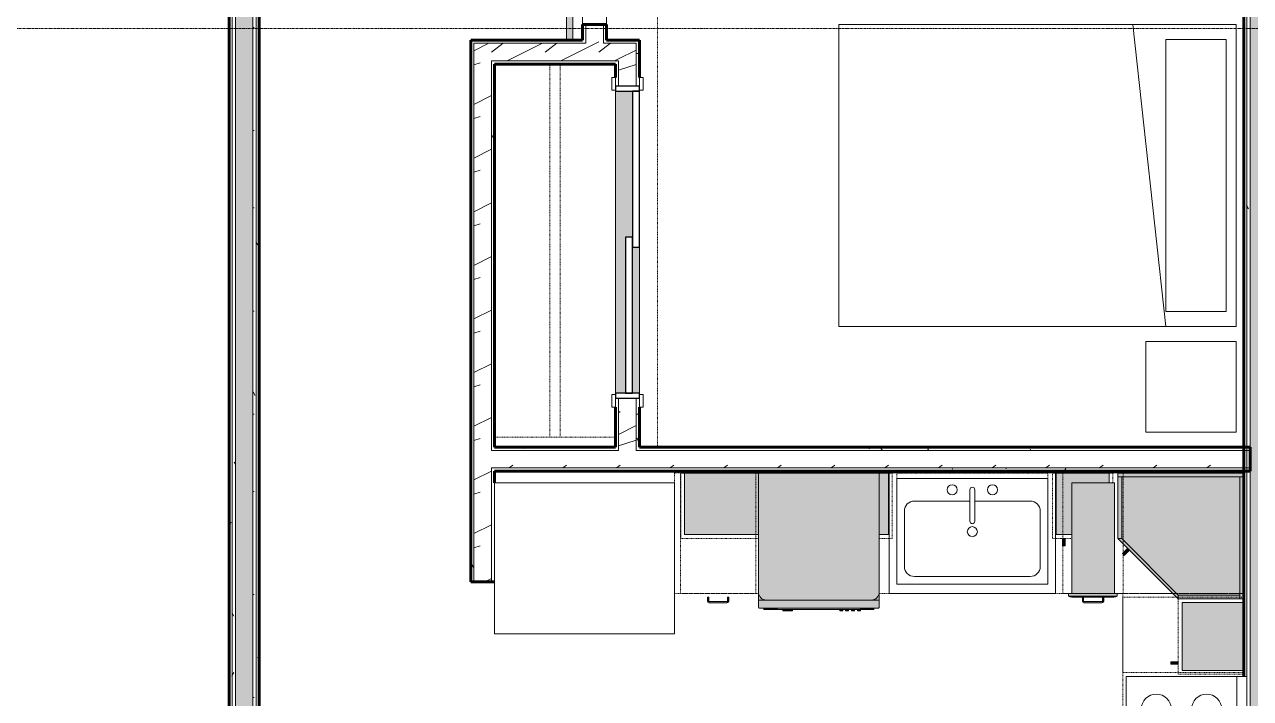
# Model space of a CAD drawing. Header units: inches. Extents: x -4169 to -1846, y 9706 to 12377.
# Drawn here: x -2758.4 to -2514.8, y 11402.1 to 11536 of the extents above; entities that cross this region are included whole.
import ezdxf

# ---------------------------------------------------------------- set-up
doc = ezdxf.new("R2010")
doc.units = ezdxf.units.IN
doc.header["$MEASUREMENT"] = 0
doc.linetypes.add('Dash', pattern=[0.25, 0.125, -0.125])
doc.linetypes.add('Grid Line 1_2_', pattern=[0.875, 0.5, -0.125, 0.125, -0.125])
for name, color, linetype, lineweight in [('0-1', 7, 'Continuous', 5), ('0-2', 7, 'Continuous', 18), ('A-DOOR-1', 250, 'Continuous', 9), ('A-DOOR-2', 90, 'Continuous', 30), ('A-DOOR-3', 135, 'Continuous', 18), ('A-DOOR-4', 7, 'Continuous', 18), ('A-DOOR-5', 50, 'Continuous', 60), ('A-DOOR-FRAM-1', 90, 'Continuous', 30), ('A-WALL', 113, 'Continuous', 18), ('A-WALL-1', 8, 'Continuous', 5), ('A-WALL-3', 50, 'Continuous', 60), ('A-WALL-4', 7, 'Continuous', 18), ('A-WALL-PATT-1', 250, 'Continuous', 9), ('A-WALL-PATT-2', 253, 'Continuous', 9), ('A-WALL-PATT-4', 111, 'Continuous', 9), ('I-FURN-1', 250, 'Continuous', 9), ('I-FURN-HDLN-1', 250, 'Dash', 9), ('I-WALL-3', 2, 'Continuous', 60), ('P-SANR-FIXT-2', 250, 'Continuous', 9), ('Q-CASE', 31, 'Continuous', 9), ('Q-CASE-1', 9, 'Continuous', 9), ('Q-CASE-3', 250, 'Continuous', 9), ('Q-CASE-4', 250, 'Dash', 9), ('Q-CASE-HDLN-1', 250, 'Dash', 9), ('Q-CASE-HDLN-2', 31, 'Continuous', 9), ('Q-SPCQ-1', 250, 'Continuous', 9), ('Q-SPCQ-2', 55, 'Continuous', 9), ('S-GRID-1', 1, 'Grid Line 1_2_', 9)]:
    doc.layers.add(name, color=color, linetype=linetype, lineweight=lineweight)
pattern_1 = [(0, (0, 0), (20.48, 5.12), [0.845, -14.515, 0.845, -14.515, -81.92]), (0, (0, 0), (20.48, 5.12), [-30.72, 0.845, -29.875, 0.845, -14.515, -35.84]), (0, (0, 0), (20.48, 5.12), [-76.8, 0.845, -9.395, 0.845, -24.755]), (120, (7.68, 2.56), (-14.67405, 15.1762003), [0.845, -14.515, 0.845, -14.515, -81.92]), (120, (7.68, 2.56), (-14.67405, 15.1762003), [-30.72, 0.845, -29.875, 0.845, -14.515, -35.84]), (120, (7.68, 2.56), (-14.67405, 15.1762003), [-76.8, 0.845, -9.395, 0.845, -24.755]), (240, (10.24, 12.8), (-5.80595, -20.2962003), [0.845, -14.515, 0.845, -14.515, -81.92]), (240, (10.24, 12.8), (-5.80595, -20.2962003), [-30.72, 0.845, -29.875, 0.845, -14.515, -35.84]), (240, (10.24, 12.8), (-5.80595, -20.2962003), [-76.8, 0.845, -9.395, 0.845, -24.755])]
pattern_2 = [(216.87, (4.265, 10.662), (31.9871619, 21.32545714), [5.331, -47.981]), (206.565, (10.662, 7.464), (-10.662476, -10.6620098), [11.921, -11.921]), (198.435, (10.662, 2.132), (-21.32449365, -10.6625869), [6.744, -26.974])]
pattern_3 = [(161.57, (0.32, 0.32), (-2.560496185, -0.000537386), [0, -18.214, 2.022, 0]), (18.43, (-0.32, 0.32), (-2.560496185, 0.000537386), [0, -18.214, 2.022, 0]), (108.43, (0.32, 0.32), (1.27922091, -6.400876726), [6.07, -14.166]), (71.57, (-0.32, 0.32), (1.27922091, 6.400876726), [6.07, -14.166])]

# ---------------------------------------------------------------- blocks, each defined once
blk = doc.blocks.new('FOLDING_SLIDING CLOSET - 60_ x 80_-1372877-ENLARGED RCP - 2ND FLOOR PLAN')
at = {"layer": 'A-DOOR-1'}
for p, q in [((-30.25, 3), (-32.75, 3)), ((-32.75, 3), (-32.75, 2.25)), ((-30.25, 2.25), (-30.25, 3)), ((32.75, 3), (30.25, 3)), ((30.25, 3), (30.25, 2.25)), ((32.75, 2.25), (32.75, 3)), ((-32.75, 2.25), (-30.25, 2.25)), ((30.25, 2.25), (32.75, 2.25)), ((-30.25, -2.5), (-32.75, -2.5)), ((-32.75, -2.5), (-32.75, -3.25)), ((-32.75, -3.25), (-30.25, -3.25)), ((-30.25, -3.25), (-30.25, -2.5)), ((32.75, -2.5), (30.25, -2.5)), ((30.25, -2.5), (30.25, -3.25)), ((30.25, -3.25), (32.75, -3.25)), ((32.75, -3.25), (32.75, -2.5))]:
    blk.add_line(p, q, dxfattribs=at)
at = {"layer": 'A-DOOR-2'}
for p, q in [((1, 2.25), (-30, 2.25)), ((-30, 2.25), (-30, 0.88)), ((-30, 0.88), (1, 0.88)), ((30, 0.88), (-1, 0.88)), ((-1, 0.88), (-1, -0.5)), ((1, 0.88), (1, 2.25)), ((30, -0.5), (30, 0.88)), ((-1, -0.5), (30, -0.5))]:
    blk.add_line(p, q, dxfattribs=at)
at = {"layer": 'A-DOOR-FRAM-1'}
for p, q in [((-30, 2.25), (-31, 2.25)), ((-31, 2.25), (-31, -2.5)), ((-30, -2.5), (-30, 2.25)), ((30, 2.25), (30, -2.5)), ((31, 2.25), (30, 2.25)), ((31, -2.5), (31, 2.25)), ((-31, -2.5), (-30, -2.5)), ((30, -2.5), (31, -2.5))]:
    blk.add_line(p, q, dxfattribs=at)
blk = doc.blocks.new('Refrigerator_-_Side-by-Side_6047 - 36_ X 30_-1372843-ENLARGED RCP - 2ND FLOOR PLAN')
at = {"layer": 'Q-SPCQ-1'}
for p, q in [((-17.88, 15.58), (17.87, 15.58)), ((-17.88, -14.42), (-17.88, 15.58)), ((17.87, 15.58), (17.87, -14.42)), ((17.87, -14.42), (-17.88, -14.42))]:
    blk.add_line(p, q, dxfattribs=at)
blk = doc.blocks.new('Range - 24_ x 30_-2322588-ENLARGED RCP - 2ND FLOOR PLAN')
at = {"layer": 'Q-SPCQ-1'}
for p, q in [((0, 0), (30, 0)), ((0, -24), (0, 0)), ((30, 0), (30, -24)), ((0, -22), (30, -22)), ((30, -24), (0, -24))]:
    blk.add_line(p, q, dxfattribs=at)
for centre, radius, start, end in [((6.5, -6), 3.5, 360, 180), ((23.5, -6), 3, 0, 180), ((6.5, -6), 3.5, 180, 0), ((23.5, -6), 3, 180, 0), ((6.5, -16), 4.5, 0, 180), ((23.5, -16), 3, 360, 180), ((6.5, -16), 4.5, 180, 0), ((23.5, -16), 3, 180, 0)]:
    blk.add_arc(centre, radius, start, end, dxfattribs=at)
blk = doc.blocks.new('OD_CW_Countertop - OD_CW_Countertop-2380623-ENLARGED RCP - 2ND FLOOR PLAN')
at = {"layer": 'Q-CASE-HDLN-1'}
for p, q in [((113.84, 24), (0.74, 24)), ((0.74, 24), (0.74, 22)), ((0.74, 0), (17.41, 0)), ((41.41, 0), (79.03, 0)), ((88.66, 0), (113.84, 0))]:
    blk.add_line(p, q, dxfattribs=at)
blk = doc.blocks.new('Sink Kitchen-Single - 30_ x 21_-366345-ENLARGED RCP - 2ND FLOOR PLAN')
at = {"layer": 'P-SANR-FIXT-2'}
for p, q in [((15.62, 10.59), (-14.38, 10.59)), ((-14.38, 10.59), (-14.38, -10.41)), ((15.62, -10.41), (15.62, 10.59)), ((0.12, 8.34), (0.12, 2.09)), ((1.12, 8.34), (1.12, 2.09)), ((0.12, 6.09), (-10.88, 6.09)), ((12.12, 6.09), (1.12, 6.09)), ((-12.88, 4.09), (-12.88, -6.91)), ((14.12, -6.91), (14.12, 4.09)), ((-10.88, -8.91), (12.12, -8.91)), ((-14.38, -10.41), (15.62, -10.41))]:
    blk.add_line(p, q, dxfattribs=at)
for centre, radius, start, end in [((-3.38, 8.34), 1, 360, 180), ((-3.38, 8.34), 1, 180, 0), ((0.62, 8.34), 0.5, 360, 180), ((4.62, 8.34), 1, 360, 180), ((4.62, 8.34), 1, 180, 360), ((-10.88, 4.09), 2, 90, 180), ((12.12, 4.09), 2, 360, 90), ((0.62, 0), 1, 360, 180), ((0.62, 2.09), 0.5, 180, 0), ((0.62, 0), 1, 180, 0), ((-10.88, -6.91), 2, 180, 270), ((12.12, -6.91), 2, 270, 0)]:
    blk.add_arc(centre, radius, start, end, dxfattribs=at)
blk = doc.blocks.new('Dishwasher_15404 - 34_ counter-547918-ENLARGED RCP - 2ND FLOOR PLAN')
at = {"layer": 'Q-SPCQ-2'}
for points in [[(0, 0), (23.68, 0), (24.08, 0.05), (24.46, 0.21), (24.83, 0.52), (25.04, 0.79), (25.2, 1.17), (25.25, 1.57), (25.25, 22.43), (25.17, 22.9), (24.98, 23.29), (24.74, 23.58), (24.46, 23.79), (24.08, 23.95), (23.68, 24), (0, 24), (0, 6.54)], [(25.25, 0), (26.73, 0.01), (26.82, 0.06), (26.87, 0.2), (26.85, 23.86), (26.82, 23.94), (26.68, 24), (25.25, 24), (25.25, 0.42)], [(27.12, 21.39), (27.12, 22.91), (26.87, 22.91), (26.87, 21.39)], [(26.87, 20.19), (27.12, 20.19), (27.12, 21.39), (26.87, 21.39), (26.87, 20.22)], [(27.12, 3.81), (27.12, 20.19), (26.87, 20.19), (26.87, 3.81)], [(27.12, 19.69), (27.37, 19.69), (27.37, 20.28), (27.12, 20.28), (27.12, 20.19)], [(27.37, 18.51), (27.37, 19.1), (27.12, 19.1), (27.12, 18.51)], [(27.37, 17.33), (27.37, 17.92), (27.12, 17.92), (27.12, 17.33)], [(27.37, 16.15), (27.37, 16.74), (27.12, 16.74), (27.12, 16.15)], [(27.37, 5.81), (27.37, 6.79), (27.12, 6.79), (27.12, 5.81)], [(27.37, 4.82), (27.37, 5.81), (27.12, 5.81), (27.12, 4.82)], [(26.87, 2.61), (27.12, 2.61), (27.12, 3.81), (26.87, 3.81), (26.87, 2.63)], [(27.12, 1.09), (27.12, 2.61), (26.87, 2.61), (26.87, 1.09)]]:
    blk.add_hatch(color=256, dxfattribs=at).paths.add_polyline_path(points, flags=0)
h = blk.add_hatch(color=256, dxfattribs=at)
h.paths.add_polyline_path([(24.74, 0), (25.25, 0), (25.25, 1.57), (25.2, 1.17), (24.96, 0.67), (24.74, 0.42), (24.46, 0.21), (24.08, 0.05), (23.68, 0), (24.57, 0)], flags=0)
h.paths.add_polyline_path([(25.25, 22.43), (25.25, 24), (23.68, 24), (24.08, 23.95), (24.46, 23.79), (24.83, 23.48), (25.04, 23.21), (25.22, 22.75)], flags=0)
h = blk.add_hatch(color=256, dxfattribs=at)
h.paths.add_polyline_path([(25.07, 0.85), (25.12, 0.95), (25.08, 0.9)], flags=0)
h.paths.add_polyline_path([(25.2, 1.2), (25.22, 1.25), (25.2, 1.23)], flags=0)
h.paths.add_polyline_path([(25, 23.26), (24.96, 23.33), (24.98, 23.29)], flags=0)
at = {"layer": 'Q-SPCQ-1'}
for p, q in [((0, 24), (23.68, 24)), ((0, 0), (0, 24)), ((23.68, 24), (25.25, 24)), ((25.25, 24), (26.68, 24)), ((25.25, 24), (25.25, 22.43)), ((25.25, 22.43), (25.25, 1.57)), ((26.87, 23.8), (26.87, 0.2)), ((26.87, 22.91), (27.12, 22.91)), ((27.12, 21.39), (27.12, 22.91)), ((27.12, 20.19), (27.12, 21.39)), ((27.12, 20.28), (27.37, 20.28)), ((27.12, 3.81), (27.12, 20.19)), ((27.12, 19.69), (27.37, 19.69)), ((27.37, 19.69), (27.37, 20.28)), ((27.12, 19.1), (27.37, 19.1)), ((27.12, 18.51), (27.37, 18.51)), ((27.12, 17.92), (27.37, 17.92)), ((27.12, 17.33), (27.37, 17.33)), ((27.37, 17.33), (27.37, 17.92)), ((27.37, 18.51), (27.37, 19.1)), ((27.12, 16.74), (27.37, 16.74)), ((27.12, 16.15), (27.37, 16.15)), ((27.37, 16.15), (27.37, 16.74)), ((27.12, 6.79), (27.37, 6.79)), ((27.37, 5.81), (27.37, 6.79)), ((27.37, 4.82), (27.37, 5.81)), ((27.37, 4.82), (27.12, 4.82)), ((27.12, 2.61), (27.12, 3.81)), ((27.12, 1.09), (27.12, 2.61)), ((23.68, 0), (0, 0)), ((25.25, 1.57), (25.25, 0)), ((26.87, 1.09), (27.12, 1.09)), ((25.25, 0), (23.68, 0)), ((26.68, 0), (25.25, 0))]:
    blk.add_line(p, q, dxfattribs=at)
for centre, radius, start, end in [((23.68, 22.43), 1.57, 360, 90), ((23.68, 22.43), 1.57, 32.077, 42.3359), ((23.68, 22.43), 1.57, 17.8182, 27.5266), ((23.68, 22.43), 1.57, 360, 13.6425), ((26.68, 23.8), 0.197, 360, 90), ((23.68, 1.57), 1.57, 270, 360), ((23.68, 1.57), 1.57, 317.6641, 327.923), ((23.68, 1.57), 1.57, 332.4734, 342.1818), ((23.68, 1.57), 1.57, 346.3575, 360), ((26.68, 0.2), 0.197, 270, 360), ((26.68, 0.2), 0.197, 285, 345)]:
    blk.add_arc(centre, radius, start, end, dxfattribs=at)
blk = doc.blocks.new('OD_CW_Countertop - OD_CW_Countertop-2380624-ENLARGED RCP - 2ND FLOOR PLAN')
at = {"layer": 'Q-CASE-HDLN-1'}
for p, q in [((0.74, 24), (0.74, 0)), ((0.74, 0), (130.71, 0))]:
    blk.add_line(p, q, dxfattribs=at)
blk = doc.blocks.new('Interior_barn_door_18732 - Interior_barn_door_18732-2490868-ENLARGED RCP - 2ND FLOOR PLAN')
at = {"layer": 'A-DOOR-3'}
h = blk.add_hatch(color=256, dxfattribs=at)
h.paths.add_polyline_path([(21, -4.79), (21, -4.32), (-21, -4.34), (-21, -4.95), (21, -4.95)], flags=0)
h.paths.add_polyline_path([(-57, -4.63), (-57, -4.32), (-60, -4.34), (-60, -4.95), (-57, -4.95), (-57, -4.64)], flags=0)
for points in [[(-21, -4.07), (-57, -4.07), (-57, -5.82), (-21, -5.82)], [(-58.5, -6), (-58.5, -5.67), (-60, -5.67), (-60, -6)], [(-22.23, -6), (-22.23, -5.82), (-23.73, -5.82), (-23.73, -6), (-22.68, -6)]]:
    blk.add_hatch(color=256, dxfattribs=at).paths.add_polyline_path(points, flags=0)
h = blk.add_hatch(color=256, dxfattribs=at)
h.paths.add_polyline_path([(21, -5.55), (21, -4.95), (-21, -4.95), (-21, -5.57), (21, -5.57)], flags=0)
h.paths.add_polyline_path([(-57, -5.39), (-57, -4.95), (-60, -4.95), (-60, -5.57), (-57, -5.55), (-57, -5.39)], flags=0)
at = {"layer": 'A-DOOR-4'}
for p, q in [((-60, -4.32), (-57, -4.32)), ((-60, -4.32), (-60, -4.95)), ((-57, -5.82), (-57, -4.07)), ((-57, -4.07), (-21, -4.07)), ((-21, -4.07), (-21, -5.82)), ((-21, -4.32), (21, -4.32)), ((21, -4.95), (21, -4.32)), ((-60, -4.95), (-60, -5.57)), ((-57, -5.57), (-60, -5.57)), ((-21, -5.82), (-57, -5.82)), ((21, -5.57), (-21, -5.57)), ((21, -5.57), (21, -4.95))]:
    blk.add_line(p, q, dxfattribs=at)
at = {"layer": 'A-DOOR-5'}
for p, q in [((-60, -6), (-60, -5.67)), ((-60, -5.67), (-58.5, -5.67)), ((-58.5, -6), (-60, -6)), ((-58.5, -5.67), (-58.5, -6)), ((-23.73, -6), (-23.73, -5.82)), ((-22.23, -6), (-23.73, -6)), ((-22.23, -5.82), (-22.23, -6))]:
    blk.add_line(p, q, dxfattribs=at)
blk = doc.blocks.new('OD_CW_Closet - OD_CW_Closet-2508933-ENLARGED RCP - 2ND FLOOR PLAN')
at = {"layer": 'Q-CASE-HDLN-1'}
for p, q in [((0.74, 24), (0.74, 0)), ((0.74, 13), (74.9, 13)), ((0.74, 11), (74.9, 11)), ((0.74, 0), (6.74, 0)), ((9.24, 0), (69.74, 0)), ((72.24, 0), (74.9, 0))]:
    blk.add_line(p, q, dxfattribs=at)
blk = doc.blocks.new('Bed-Standard - Queen 60_ x 79_-1242961-ENLARGED RCP - 2ND FLOOR PLAN')
at = {"layer": 'I-FURN-1'}
for p, q in [((40.69, 37.7), (-19.31, 37.7)), ((-19.31, 37.7), (-19.31, -41.3)), ((40.69, -41.3), (40.69, 37.7)), ((-16.31, 35.7), (-16.31, 23.7)), ((-16.31, 35.7), (37.69, 35.7)), ((37.69, 35.7), (37.69, 23.7)), ((40.69, 23.7), (-19.31, 17.13)), ((-16.31, 23.7), (37.69, 23.7)), ((-19.31, -41.3), (40.69, -41.3))]:
    blk.add_line(p, q, dxfattribs=at)
at = {"layer": 'I-FURN-HDLN-1'}
for p, q in [((-55.31, 37.7), (-55.31, -77.3)), ((64.69, -77.3), (64.69, 37.7)), ((-55.31, -77.3), (64.69, -77.3))]:
    blk.add_line(p, q, dxfattribs=at)
blk = doc.blocks.new('Table-Night Stand - 18_ x 18_ x 24_-1352623-ENLARGED RCP - 2ND FLOOR PLAN')
at = {"layer": 'I-FURN-1'}
for p, q in [((18.15, 18), (0.15, 18)), ((0.15, 18), (0.15, 0)), ((18.15, 0), (18.15, 18)), ((0.15, 0), (18.15, 0))]:
    blk.add_line(p, q, dxfattribs=at)
blk = doc.blocks.new('Base Cabinet-Single Door - 15_-2378245-ENLARGED RCP - 2ND FLOOR PLAN')
at = {"layer": 'Q-CASE-4'}
for p, q in [((-6.76, -24), (-6.76, 0)), ((-6.76, 0), (8.24, 0)), ((8.24, 0), (8.24, -24)), ((8.24, -24), (-6.76, -24))]:
    blk.add_line(p, q, dxfattribs=at)
blk = doc.blocks.new('Base_Unit_4_drawer_12137 - 12_-V43-ENLARGED RCP - 2ND FLOOR PLAN')
at = {"layer": 'Q-CASE'}
for points in [[(-3.51, -24), (4.99, -24), (4.99, -2), (-3.51, -2), (-3.51, -23.59)], [(4.99, -24.54), (5.49, -24.54), (5.49, -24), (-4.14, -24), (-4.14, -24.54), (3.05, -24.54)], [(4.99, -24.59), (5.27, -24.59), (5.35, -24.54), (-4.03, -24.56), (-3.92, -24.59), (3.05, -24.59)], [(-3.66, -24.67), (5.11, -24.67), (5.27, -24.59), (-3.92, -24.59), (-3.76, -24.67)], [(4.74, -24.75), (4.92, -24.68), (4.74, -24.67), (-3.51, -24.69), (-3.31, -24.75), (3.05, -24.75)], [(-1.26, -25.5), (-1.14, -25.5), (-1.17, -24.75), (-1.38, -24.75), (-1.37, -25.5), (-1.29, -25.5)], [(-1.01, -25.84), (-1.03, -25.64), (-1.2, -25.5), (-1.35, -25.5), (-1.31, -25.69), (-1.28, -25.77), (-1.12, -25.83)], [(-1.01, -25.87), (2.49, -25.86), (2.49, -25.62), (-1.01, -25.64), (-1.01, -25.87)], [(2.49, -25.84), (2.64, -25.81), (2.76, -25.75), (2.82, -25.61), (2.8, -25.5), (2.65, -25.5), (2.49, -25.69), (2.49, -25.81)], [(2.49, -25.64), (2.6, -25.55), (2.62, -25.51), (2.5, -25.63)], [(2.7, -25.5), (2.86, -25.5), (2.85, -24.75), (2.62, -24.75), (2.63, -25.5), (2.68, -25.5)]]:
    blk.add_hatch(color=256, dxfattribs=at).paths.add_polyline_path(points, flags=0)
at = {"layer": 'Q-CASE-HDLN-1'}
for p, q in [((6.74, 0), (-5.26, 0)), ((-5.26, -24), (-5.26, 0)), ((6.74, -24), (6.74, 0)), ((6.74, -24), (-5.26, -24))]:
    blk.add_line(p, q, dxfattribs=at)
at = {"layer": 'Q-CASE-HDLN-2'}
for p, q in [((-3.51, -24), (-3.51, -2)), ((-3.51, -2), (4.99, -2)), ((4.99, -2), (4.99, -24)), ((5.49, -24), (-4.14, -24)), ((-4.14, -24.54), (-4.14, -24)), ((5.49, -24), (5.49, -24.54)), ((5.49, -24.54), (-4.14, -24.54)), ((-3.92, -24.59), (5.27, -24.59)), ((5.04, -24.67), (-3.69, -24.67)), ((-3.39, -24.75), (4.74, -24.75)), ((-1.39, -25.5), (-1.39, -24.75)), ((-1.39, -25.5), (-1.39, -24.75)), ((-1.39, -25.5), (-1.39, -24.75)), ((-1.39, -25.5), (-1.39, -24.75)), ((-1.31, -25.72), (-1.39, -25.5)), ((-1.31, -25.72), (-1.39, -25.5)), ((-1.31, -25.72), (-1.39, -25.5)), ((-1.14, -24.75), (-1.14, -25.5)), ((-1.14, -24.75), (-1.14, -25.5)), ((-1.14, -24.75), (-1.14, -25.5)), ((-1.14, -24.75), (-1.14, -25.5)), ((-1.14, -25.5), (-1.12, -25.54)), ((-1.14, -25.5), (-1.12, -25.54)), ((-1.14, -25.5), (-1.12, -25.54)), ((-1.01, -25.87), (-1.1, -25.83)), ((-1.01, -25.87), (-1.1, -25.83)), ((-1.01, -25.87), (-1.1, -25.83)), ((-1.01, -25.62), (2.49, -25.62)), ((2.49, -25.87), (-1.01, -25.87)), ((2.49, -25.62), (2.52, -25.6)), ((2.49, -25.62), (2.52, -25.6)), ((2.49, -25.62), (2.52, -25.6)), ((2.71, -25.8), (2.49, -25.87)), ((2.71, -25.8), (2.49, -25.87)), ((2.71, -25.8), (2.49, -25.87)), ((2.61, -25.5), (2.61, -24.75)), ((2.61, -25.5), (2.61, -24.75)), ((2.61, -25.5), (2.61, -24.75)), ((2.61, -25.5), (2.61, -24.75)), ((2.86, -25.5), (2.82, -25.59)), ((2.86, -25.5), (2.82, -25.59)), ((2.86, -25.5), (2.82, -25.59)), ((2.86, -24.75), (2.86, -25.5)), ((2.86, -24.75), (2.86, -25.5)), ((2.86, -24.75), (2.86, -25.5)), ((2.86, -24.75), (2.86, -25.5))]:
    blk.add_line(p, q, dxfattribs=at)
at = {"layer": 'Q-CASE-HDLN-2', "flags": 128}
for points in [[(-1.01, -25.87), (-1.31, -25.72), (-1.39, -25.5)], [(-1.14, -25.5), (-1.08, -25.61), (-1.01, -25.62)], [(2.86, -25.5), (2.71, -25.8), (2.49, -25.87)], [(2.49, -25.62), (2.59, -25.57), (2.61, -25.5)]]:
    blk.add_lwpolyline(points, dxfattribs=at)
at = {"layer": 'Q-CASE-HDLN-2'}
for points in [[(-4.14, -24.54), (-4.1, -24.54), (-4.03, -24.55), (-3.95, -24.58), (-3.92, -24.59)], [(-3.92, -24.59), (-3.9, -24.61), (-3.84, -24.64), (-3.76, -24.67), (-3.69, -24.67), (-3.66, -24.67)], [(-3.66, -24.67), (-3.69, -24.67), (-3.73, -24.67), (-3.76, -24.67)], [(-3.76, -24.67), (-3.73, -24.67), (-3.69, -24.67), (-3.66, -24.67)], [(-3.66, -24.67), (-3.69, -24.67), (-3.73, -24.67), (-3.76, -24.67)], [(-3.76, -24.67), (-3.73, -24.67), (-3.69, -24.67), (-3.66, -24.67)], [(-3.66, -24.67), (-3.69, -24.67), (-3.73, -24.67), (-3.76, -24.67)], [(-3.57, -24.68), (-3.53, -24.68), (-3.47, -24.7), (-3.41, -24.73), (-3.39, -24.75)], [(4.92, -24.68), (4.88, -24.68), (4.82, -24.7), (4.76, -24.73), (4.74, -24.75)], [(5.27, -24.59), (5.25, -24.61), (5.19, -24.64), (5.11, -24.67), (5.05, -24.67), (5.01, -24.67)], [(5.11, -24.67), (5.08, -24.67), (5.04, -24.67), (5.01, -24.67)], [(5.11, -24.67), (5.08, -24.67), (5.05, -24.67), (5.01, -24.67)], [(5.11, -24.67), (5.08, -24.67), (5.04, -24.67), (5.01, -24.67)], [(5.11, -24.67), (5.08, -24.67), (5.05, -24.67), (5.01, -24.67)], [(5.11, -24.67), (5.08, -24.67), (5.04, -24.67), (5.01, -24.67)], [(5.49, -24.54), (5.45, -24.54), (5.38, -24.55), (5.31, -24.58), (5.27, -24.59)]]:
    blk.add_open_spline(points, degree=3, dxfattribs=at)
blk = doc.blocks.new('Vanity Cabinet-Double Door - 33_-2164608-ENLARGED RCP - 2ND FLOOR PLAN')
at = {"layer": 'Q-CASE-3'}
for p, q in [((-15.76, -24), (-15.76, 0)), ((-15.76, 0), (17.24, 0)), ((17.24, 0), (17.24, -24)), ((17.24, -24), (-15.76, -24))]:
    blk.add_line(p, q, dxfattribs=at)
blk = doc.blocks.new('Drawer_Base_Cabinet_3_drawer_12205 - 15_-2349396-ENLARGED RCP - 2ND FLOOR PLAN')
at = {"layer": 'Q-CASE'}
for points in [[(-1.2, -25.5), (-1.14, -25.5), (-1.15, -24.75), (-1.38, -24.75), (-1.37, -25.5), (-1.23, -25.5)], [(-1.01, -25.84), (-1.03, -25.64), (-1.2, -25.5), (-1.35, -25.5), (-1.31, -25.69), (-1.28, -25.77), (-1.12, -25.83)], [(1.58, -25.87), (2.49, -25.86), (2.49, -25.62), (-1.01, -25.64), (-1.01, -25.87)], [(2.49, -25.84), (2.64, -25.81), (2.76, -25.75), (2.82, -25.61), (2.8, -25.5), (2.65, -25.5), (2.49, -25.69), (2.49, -25.81)], [(2.49, -25.64), (2.6, -25.55), (2.62, -25.51), (2.5, -25.63)], [(2.7, -25.5), (2.86, -25.5), (2.85, -24.75), (2.62, -24.75), (2.63, -25.5), (2.68, -25.5)]]:
    blk.add_hatch(color=256, dxfattribs=at).paths.add_polyline_path(points, flags=0)
at = {"layer": 'Q-CASE-HDLN-1'}
for p, q in [((8.24, 0), (-6.76, 0)), ((-6.76, -24), (-6.76, 0)), ((8.24, -24), (8.24, 0)), ((8.24, -24), (-6.76, -24))]:
    blk.add_line(p, q, dxfattribs=at)
at = {"layer": 'Q-CASE-HDLN-2'}
for p, q in [((-1.39, -25.5), (-1.39, -24.75)), ((-1.39, -24.75), (-1.38, -24.75)), ((-1.14, -24.75), (-1.39, -24.75)), ((-1.39, -25.5), (-1.39, -24.75)), ((-1.39, -24.75), (-1.38, -24.75)), ((-1.38, -24.75), (-1.39, -24.75)), ((-1.39, -25.5), (-1.39, -24.75)), ((-1.39, -24.75), (-1.38, -24.75)), ((-1.38, -24.75), (-1.39, -24.75)), ((-1.31, -25.72), (-1.39, -25.5)), ((-1.31, -25.72), (-1.39, -25.5)), ((-1.14, -24.75), (-1.14, -25.5)), ((-1.14, -24.75), (-1.14, -24.75)), ((-1.14, -24.75), (-1.14, -25.5)), ((-1.14, -24.75), (-1.14, -24.75)), ((-1.14, -24.75), (-1.14, -24.75)), ((-1.14, -24.75), (-1.14, -25.5)), ((-1.14, -24.75), (-1.14, -24.75)), ((-1.14, -24.75), (-1.14, -24.75)), ((-1.14, -25.5), (-1.12, -25.54)), ((-1.14, -25.5), (-1.12, -25.54)), ((-1.01, -25.87), (-1.1, -25.83)), ((-1.01, -25.87), (-1.1, -25.83)), ((-1.01, -25.62), (2.49, -25.62)), ((2.49, -25.87), (-1.01, -25.87)), ((2.49, -25.62), (2.52, -25.6)), ((2.49, -25.62), (2.52, -25.6)), ((2.71, -25.8), (2.49, -25.87)), ((2.71, -25.8), (2.49, -25.87)), ((2.61, -25.5), (2.61, -24.75)), ((2.86, -24.75), (2.61, -24.75)), ((2.61, -24.75), (2.62, -24.75)), ((2.61, -25.5), (2.61, -24.75)), ((2.62, -24.75), (2.61, -24.75)), ((2.61, -24.75), (2.62, -24.75)), ((2.61, -25.5), (2.61, -24.75)), ((2.62, -24.75), (2.61, -24.75)), ((2.61, -24.75), (2.62, -24.75)), ((2.86, -25.5), (2.82, -25.59)), ((2.86, -25.5), (2.82, -25.59)), ((2.86, -24.75), (2.86, -25.5)), ((2.86, -24.75), (2.86, -24.75)), ((2.86, -24.75), (2.86, -25.5)), ((2.86, -24.75), (2.86, -24.75)), ((2.86, -24.75), (2.86, -24.75)), ((2.86, -24.75), (2.86, -25.5)), ((2.86, -24.75), (2.86, -24.75)), ((2.86, -24.75), (2.86, -24.75))]:
    blk.add_line(p, q, dxfattribs=at)
at = {"layer": 'Q-CASE-HDLN-2', "flags": 128}
for points in [[(-1.01, -25.87), (-1.31, -25.72), (-1.39, -25.5)], [(-1.14, -25.5), (-1.08, -25.61), (-1.01, -25.62)], [(2.86, -25.5), (2.71, -25.8), (2.49, -25.87)], [(2.49, -25.62), (2.59, -25.57), (2.61, -25.5)]]:
    blk.add_lwpolyline(points, dxfattribs=at)
blk = doc.blocks.new('308 - 308-2379196-ENLARGED RCP - 2ND FLOOR PLAN')
at = {"layer": 'Q-CASE'}
blk.add_hatch(color=256, dxfattribs=at).paths.add_polyline_path([(0, -25.19), (0, -24.44), (-11.25, -13.19), (-12, -13.19), (-0.75, -24.44)], flags=0)
at = {"layer": 'Q-CASE-1'}
for points in [[(12.25, -0.94), (13, -0.94), (13, -0.19), (-12, -0.19), (-12, -0.94), (0, -0.94)], [(-11.25, -13.19), (-11.25, -0.94), (-12, -0.94), (-12, -13.19)], [(12.25, -24.44), (12.25, -0.94), (-11.25, -0.94), (-11.25, -13.19), (0, -24.44)], [(13, -25.19), (13, -0.94), (12.25, -0.94), (12.25, -25.19)], [(-10.76, -16.55), (-9.7, -15.49), (-10.05, -15.14), (-11.11, -16.2)], [(12.25, -25.19), (12.25, -24.44), (0, -24.44), (0, -25.19), (0.75, -25.19)]]:
    blk.add_hatch(color=256, dxfattribs=at).paths.add_polyline_path(points, flags=0)
at = {"layer": 'Q-CASE'}
for p, q in [((0, -25.19), (-12, -13.19)), ((-12, -13.19), (-11.25, -13.19)), ((-11.25, -13.19), (0, -24.44)), ((0, -24.44), (0, -25.19))]:
    blk.add_line(p, q, dxfattribs=at)
at = {"layer": 'Q-CASE-3'}
for p, q in [((-12, -0.94), (-12, -0.19)), ((-12, -0.19), (13, -0.19)), ((-12, -13.19), (-12, -0.94)), ((-12, -0.94), (-11.25, -0.94)), ((13, -0.94), (-12, -0.94)), ((-11.25, -13.19), (-11.25, -0.94)), ((-11.25, -0.94), (12.25, -0.94)), ((-11.25, -0.94), (-11.25, -13.19)), ((12.25, -0.94), (12.25, -24.44)), ((12.25, -25.19), (12.25, -0.94)), ((12.25, -0.94), (13, -0.94)), ((-11.25, -13.19), (-12, -13.19)), ((0, -24.44), (-11.25, -13.19)), ((-10.05, -15.14), (-11.11, -16.2)), ((-11.11, -16.2), (-10.76, -16.55)), ((-10.76, -16.55), (-9.7, -15.49)), ((12.25, -24.44), (0, -24.44)), ((0, -25.19), (0, -24.44)), ((0, -24.44), (12.25, -24.44)), ((12.25, -25.19), (0, -25.19)), ((12.25, -24.44), (12.25, -25.19)), ((13, -25.19), (12.25, -25.19))]:
    blk.add_line(p, q, dxfattribs=at)
blk = doc.blocks.new('300 Series Wall Hung Cabinet_302 - 18_ X 30_-2351528-ENLARGED RCP - 2ND FLOOR PLAN')
at = {"layer": 'Q-CASE-4'}
for p, q in [((15, -0.1875), (-15, -0.1875)), ((-15, -0.1875), (-15, -1.25)), ((15, -1.25), (15, -0.1875))]:
    blk.add_line(p, q, dxfattribs=at)
blk = doc.blocks.new('300 Series Wall Hung Cabinet_301 - 21_-V45-ENLARGED RCP - 2ND FLOOR PLAN')
at = {"layer": 'Q-CASE-1'}
blk.add_hatch(color=256, dxfattribs=at).paths.add_polyline_path([(7.92, -12.44), (9.75, -12.44), (9.75, -0.19), (7.92, -0.19), (7.92, -11.15)], flags=0)
at = {"layer": 'Q-CASE-3'}
for p, q in [((7.92, -0.19), (9.75, -0.19)), ((9.75, -0.19), (9.75, -12.44)), ((9.75, -12.44), (7.92, -12.44))]:
    blk.add_line(p, q, dxfattribs=at)
at = {"layer": 'Q-CASE-4'}
for p, q in [((10.5, -0.19), (7.92, -0.19)), ((10.5, -13.19), (10.5, -0.19)), ((7.92, -13.19), (10.5, -13.19))]:
    blk.add_line(p, q, dxfattribs=at)
blk = doc.blocks.new('300 Series Wall Hung Cabinet_301 - 21_-V46-ENLARGED RCP - 2ND FLOOR PLAN')
at = {"layer": 'Q-CASE-1'}
blk.add_hatch(color=256, dxfattribs=at).paths.add_polyline_path([(2.24, 12.44), (-4.92, 12.44), (-4.92, 0.19), (9.75, 0.19), (9.75, 12.44)], flags=0)
at = {"layer": 'Q-CASE-3'}
for p, q in [((-4.92, 12.44), (9.75, 12.44)), ((9.75, 12.44), (9.75, 0.19)), ((9.75, 0.19), (-4.92, 0.19))]:
    blk.add_line(p, q, dxfattribs=at)
at = {"layer": 'Q-CASE-4'}
for p, q in [((-4.92, 13.19), (10.5, 13.19)), ((10.5, 13.19), (10.5, 0.19)), ((10.5, 0.19), (-4.92, 0.19))]:
    blk.add_line(p, q, dxfattribs=at)
blk = doc.blocks.new('300 Series Wall Hung Cabinet_301 - 12_-V47-ENLARGED RCP - 2ND FLOOR PLAN')
at = {"layer": 'Q-CASE-1'}
for points in [[(-4.05, -12.44), (-2.18, -12.44), (-2.18, -2.12), (5.25, -2.12), (5.25, -0.19), (-5.25, -0.19), (-5.25, -12.44)], [(-3.51, -14.69), (-3.51, -13.19), (-4, -13.19), (-4, -14.69)]]:
    blk.add_hatch(color=256, dxfattribs=at).paths.add_polyline_path(points, flags=0)
at = {"layer": 'Q-CASE-3'}
for p, q in [((-5.25, -12.44), (-5.25, -0.19)), ((-5.25, -0.19), (5.25, -0.19)), ((5.25, -0.19), (5.25, -2.12)), ((-2.18, -12.44), (-5.25, -12.44)), ((-3.51, -13.19), (-4, -13.19)), ((-4, -13.19), (-4, -14.69)), ((-3.51, -14.69), (-3.51, -13.19)), ((-4, -14.69), (-3.51, -14.69))]:
    blk.add_line(p, q, dxfattribs=at)
at = {"layer": 'Q-CASE-4'}
for p, q in [((6, -0.19), (-6, -0.19)), ((-6, -0.19), (-6, -13.19)), ((6, -2.12), (6, -0.19)), ((-6, -13.19), (-2.18, -13.19))]:
    blk.add_line(p, q, dxfattribs=at)
blk = doc.blocks.new('300 Series Wall Hung Cabinet_301 - 15_-2215564-ENLARGED RCP - 2ND FLOOR PLAN')
at = {"layer": 'Q-CASE-1'}
for points in [[(-5.01, 13.19), (-5.01, 14.69), (-5.5, 14.69), (-5.5, 13.19)], [(6.75, 0.19), (6.75, 12.44), (-6.75, 12.44), (-6.75, 0.19)]]:
    blk.add_hatch(color=256, dxfattribs=at).paths.add_polyline_path(points, flags=0)
at = {"layer": 'Q-CASE-3'}
for p, q in [((-5.01, 14.69), (-5.5, 14.69)), ((-5.5, 14.69), (-5.5, 13.19)), ((-5.01, 13.19), (-5.01, 14.69)), ((-6.75, 0.19), (-6.75, 12.44)), ((-6.75, 12.44), (6.75, 12.44)), ((-5.5, 13.19), (-5.01, 13.19)), ((6.75, 12.44), (6.75, 0.19))]:
    blk.add_line(p, q, dxfattribs=at)
at = {"layer": 'Q-CASE-4'}
for p, q in [((-7.5, 0.19), (-7.5, 13.19)), ((-7.5, 13.19), (7.5, 13.19)), ((7.5, 13.19), (7.5, 0.19))]:
    blk.add_line(p, q, dxfattribs=at)
blk = doc.blocks.new('CTR - 1st Phase - Unit Layouts_rvt-1-ENLARGED RCP - 2ND FLOOR PLAN')
at = {"layer": 'A-WALL-1'}
h = blk.add_hatch(color=256, dxfattribs=at)
h.paths.add_polyline_path([(-2640.95, 11462.72), (-2638.95, 11462.72), (-2638.95, 11493.72), (-2637.58, 11493.72), (-2637.58, 11522.72), (-2640.95, 11522.72), (-2640.95, 11475.74)], flags=0)
h.paths.add_polyline_path([(-2637.58, 11462.72), (-2636.2, 11462.72), (-2636.2, 11491.72), (-2637.58, 11491.72), (-2637.58, 11475.74)], flags=0)
at = {"layer": 'A-WALL-PATT-1'}
h = blk.add_hatch(dxfattribs=at)
h.set_pattern_fill('FP_1', color=256, style=0, pattern_type=2)
h.set_pattern_definition(pattern_1)
h.paths.add_polyline_path([(-2646.85, 11532.88), (-2646.85, 11535.98), (-2647.47, 11535.98), (-2647.47, 11532.88)], flags=0)
h.paths.add_polyline_path([(-2647.47, 11571.98), (-2646.85, 11571.98), (-2646.85, 11623.24), (-2647.47, 11623.24), (-2647.47, 11576.11)], flags=0)
h = blk.add_hatch(dxfattribs=at)
h.set_pattern_fill('FP_1', color=256, style=0, pattern_type=2)
h.set_pattern_definition(pattern_1)
h.paths.add_polyline_path([(-2642.72, 11532.88), (-2642.72, 11535.98), (-2643.35, 11535.98), (-2643.35, 11532.88)], flags=0)
h.paths.add_polyline_path([(-2643.35, 11571.98), (-2642.72, 11571.98), (-2642.72, 11572.61), (-2643.35, 11572.61), (-2643.35, 11572.27)], flags=0)
h.paths.add_polyline_path([(-2643.35, 11576.11), (-2642.72, 11576.11), (-2642.72, 11623.26), (-2643.35, 11623.26), (-2643.35, 11576.28)], flags=0)
h = blk.add_hatch(dxfattribs=at)
h.set_pattern_fill('FP_1', color=256, style=0, pattern_type=2)
h.set_pattern_definition(pattern_1)
h.paths.add_polyline_path([(-2669.1, 11425.22), (-2669.1, 11532.26), (-2669.72, 11532.26), (-2669.72, 11425.22)], flags=0)
h = blk.add_hatch(dxfattribs=at)
h.set_pattern_fill('FP_1', color=256, style=0, pattern_type=2)
h.set_pattern_definition(pattern_1)
h.paths.add_polyline_path([(-2636.2, 11451.98), (-2636.2, 11461.72), (-2636.83, 11461.72), (-2636.83, 11451.98)], flags=0)
h.paths.add_polyline_path([(-2636.2, 11523.72), (-2636.2, 11532.88), (-2636.83, 11532.88), (-2636.83, 11523.72)], flags=0)
h = blk.add_hatch(dxfattribs=at)
h.set_pattern_fill('FP_1', color=256, style=0, pattern_type=2)
h.set_pattern_definition(pattern_1)
h.paths.add_polyline_path([(-2664.97, 11425.22), (-2664.97, 11447.86), (-2665.6, 11447.86), (-2665.6, 11425.22)], flags=0)
h.paths.add_polyline_path([(-2665.6, 11451.36), (-2664.97, 11451.36), (-2664.97, 11528.13), (-2665.6, 11528.13), (-2665.6, 11475.74)], flags=0)
h = blk.add_hatch(dxfattribs=at)
h.set_pattern_fill('FP_1', color=256, style=0, pattern_type=2)
h.set_pattern_definition(pattern_1)
h.paths.add_polyline_path([(-2640.33, 11451.36), (-2640.33, 11451.98), (-2664.97, 11451.98), (-2664.97, 11451.36), (-2640.95, 11451.36)], flags=0)
h.paths.add_polyline_path([(-2516.12, 11451.36), (-2516.12, 11451.98), (-2636.83, 11451.98), (-2636.83, 11451.36), (-2517.6, 11451.36)], flags=0)
h = blk.add_hatch(dxfattribs=at)
h.set_pattern_fill('FP_1', color=256, style=0, pattern_type=2)
h.set_pattern_definition(pattern_1)
h.paths.add_polyline_path([(-2516.87, 11447.23), (-2516.12, 11447.23), (-2516.12, 11447.86), (-2664.97, 11447.86), (-2664.97, 11447.23), (-2518.74, 11447.23)], flags=0)
at = {"layer": 'A-WALL-PATT-2'}
h = blk.add_hatch(dxfattribs=at)
h.set_pattern_fill('FP_2', color=256, style=0, pattern_type=2)
h.set_pattern_definition(pattern_2)
h.paths.add_polyline_path([(-2643.35, 11532.26), (-2643.35, 11535.98), (-2646.85, 11535.98), (-2646.85, 11532.26), (-2645.36, 11532.26)], flags=0)
h.paths.add_polyline_path([(-2643.35, 11571.98), (-2643.35, 11623.26), (-2646.85, 11623.26), (-2646.85, 11571.98)], flags=0)
h = blk.add_hatch(dxfattribs=at)
h.set_pattern_fill('FP_2', color=256, style=0, pattern_type=2)
h.set_pattern_definition(pattern_2)
h.paths.add_polyline_path([(-2645.36, 11528.76), (-2640.33, 11528.77), (-2640.33, 11532.26), (-2669.1, 11532.26), (-2669.1, 11528.76), (-2647.47, 11528.76)], flags=0)
h = blk.add_hatch(dxfattribs=at)
h.set_pattern_fill('FP_2', color=256, style=0, pattern_type=2)
h.set_pattern_definition(pattern_2)
h.paths.add_polyline_path([(-2640.33, 11451.36), (-2636.83, 11451.36), (-2636.83, 11461.72), (-2640.33, 11461.72), (-2640.33, 11451.98)], flags=0)
h.paths.add_polyline_path([(-2636.83, 11523.72), (-2636.83, 11532.26), (-2640.33, 11532.26), (-2640.33, 11523.72), (-2636.92, 11523.72)], flags=0)
h = blk.add_hatch(dxfattribs=at)
h.set_pattern_fill('FP_2', color=256, style=0, pattern_type=2)
h.set_pattern_definition(pattern_2)
h.paths.add_polyline_path([(-2669.1, 11425.22), (-2665.6, 11425.22), (-2665.6, 11528.76), (-2669.1, 11528.76), (-2669.1, 11447.86)], flags=0)
h = blk.add_hatch(dxfattribs=at)
h.set_pattern_fill('FP_2', color=256, style=0, pattern_type=2)
h.set_pattern_definition(pattern_2)
h.paths.add_polyline_path([(-2514.87, 11447.86), (-2514.87, 11451.36), (-2665.6, 11451.36), (-2665.6, 11447.86), (-2518.74, 11447.86)], flags=0)
at = {"layer": 'A-WALL-3'}
for p, q in [((-2647.47, 11532.88), (-2647.47, 11535.98)), ((-2647.47, 11535.98), (-2642.72, 11535.98)), ((-2642.72, 11535.98), (-2642.72, 11532.88)), ((-2669.72, 11532.88), (-2647.47, 11532.88)), ((-2669.72, 11532.26), (-2669.72, 11532.88)), ((-2669.72, 11528.13), (-2669.72, 11532.26)), ((-2642.72, 11532.88), (-2640.95, 11532.88)), ((-2640.95, 11532.88), (-2636.83, 11532.88)), ((-2636.83, 11532.88), (-2636.2, 11532.88)), ((-2636.2, 11532.88), (-2636.2, 11525.47)), ((-2669.72, 11425.22), (-2669.72, 11528.13)), ((-2664.97, 11528.13), (-2664.97, 11451.98)), ((-2640.95, 11528.13), (-2664.97, 11528.13)), ((-2640.95, 11525.47), (-2640.95, 11528.13)), ((-2640.95, 11451.98), (-2640.95, 11459.97)), ((-2636.2, 11459.97), (-2636.2, 11451.98)), ((-2664.97, 11451.98), (-2640.95, 11451.98)), ((-2636.2, 11451.98), (-2514.87, 11451.98)), ((-2514.87, 11451.98), (-2514.87, 11447.23)), ((-2514.87, 11447.23), (-2664.97, 11447.23)), ((-2664.97, 11447.23), (-2664.97, 11444.92)), ((-2664.97, 11425.22), (-2669.72, 11425.22))]:
    blk.add_line(p, q, dxfattribs=at)
at = {"layer": 'A-WALL-4'}
for p, q in [((-2647.47, 11571.98), (-2647.47, 11535.98)), ((-2642.72, 11535.98), (-2642.72, 11571.98)), ((-2646.85, 11535.98), (-2646.85, 11532.88)), ((-2643.35, 11535.98), (-2643.35, 11532.88)), ((-2669.1, 11532.26), (-2669.1, 11528.76)), ((-2646.85, 11532.26), (-2669.1, 11532.26)), ((-2646.85, 11532.88), (-2646.85, 11532.26)), ((-2643.35, 11532.88), (-2643.35, 11532.26)), ((-2640.95, 11532.26), (-2643.35, 11532.26)), ((-2640.33, 11532.26), (-2640.95, 11532.26)), ((-2636.83, 11532.26), (-2640.33, 11532.26)), ((-2636.83, 11532.26), (-2636.83, 11523.72)), ((-2669.1, 11528.76), (-2669.1, 11528.13)), ((-2665.6, 11528.76), (-2665.6, 11528.13)), ((-2640.95, 11528.76), (-2665.6, 11528.76)), ((-2640.33, 11528.76), (-2640.95, 11528.76)), ((-2640.33, 11528.76), (-2640.33, 11523.72)), ((-2669.1, 11425.22), (-2669.1, 11528.13)), ((-2665.6, 11451.36), (-2665.6, 11528.13)), ((-2640.95, 11522.72), (-2640.95, 11462.72)), ((-2636.2, 11462.72), (-2636.2, 11491.72)), ((-2640.33, 11461.72), (-2640.33, 11451.98)), ((-2636.83, 11461.72), (-2636.83, 11451.98)), ((-2664.97, 11451.36), (-2665.6, 11451.36)), ((-2640.33, 11451.36), (-2664.97, 11451.36)), ((-2640.33, 11451.98), (-2640.33, 11451.36)), ((-2636.83, 11451.98), (-2636.83, 11451.36)), ((-2514.87, 11451.36), (-2636.83, 11451.36)), ((-2664.97, 11447.86), (-2665.6, 11447.86)), ((-2665.6, 11425.22), (-2665.6, 11447.86)), ((-2514.87, 11447.86), (-2664.97, 11447.86))]:
    blk.add_line(p, q, dxfattribs=at)
at = {"layer": '0-2'}
for name, p, rotation in [('Interior_barn_door_18732 - Interior_barn_door_18732-2490868-ENLARGED RCP - 2ND FLOOR PLAN', (-2645.1, 11553.98), 270.0000000000131), ('Bed-Standard - Queen 60_ x 79_-1242961-ENLARGED RCP - 2ND FLOOR PLAN', (-2555.3, 11516.67), 270.0000000000256), ('OD_CW_Closet - OD_CW_Closet-2508933-ENLARGED RCP - 2ND FLOOR PLAN', (-2640.97, 11453.23), 89.99999999999372), ('FOLDING_SLIDING CLOSET - 60_ x 80_-1372877-ENLARGED RCP - 2ND FLOOR PLAN', (-2638.45, 11492.72), 270.0000000000344), ('Table-Night Stand - 18_ x 18_ x 24_-1352623-ENLARGED RCP - 2ND FLOOR PLAN', (-2535.6, 11473.13), 270.0000000000211), ('300 Series Wall Hung Cabinet_301 - 21_-V46-ENLARGED RCP - 2ND FLOOR PLAN', (-2617.47, 11447.05), 180), ('Dishwasher_15404 - 34_ counter-547918-ENLARGED RCP - 2ND FLOOR PLAN', (-2612.55, 11446.86), 270.0000000000441), ('Refrigerator_-_Side-by-Side_6047 - 36_ X 30_-1372843-ENLARGED RCP - 2ND FLOOR PLAN', (-2647.1, 11430.5), 180), ('OD_CW_Countertop - OD_CW_Countertop-2380624-ENLARGED RCP - 2ND FLOOR PLAN', (-2540.12, 11423.66), 270.0000000000466), ('Base Cabinet-Single Door - 15_-2378245-ENLARGED RCP - 2ND FLOOR PLAN', (-2516.12, 11415.43), 269.9999999999576), ('300 Series Wall Hung Cabinet_301 - 15_-2215564-ENLARGED RCP - 2ND FLOOR PLAN', (-2515.94, 11414.36), 90.00000000000308), ('Range - 24_ x 30_-2322588-ENLARGED RCP - 2ND FLOOR PLAN', (-2539.5, 11376.42), 90.00000000003165)]:
    blk.add_blockref(name, p, dxfattribs=dict(at, rotation=rotation))
for name, p in [('OD_CW_Countertop - OD_CW_Countertop-2380623-ENLARGED RCP - 2ND FLOOR PLAN', (-2629.96, 11422.92)), ('Drawer_Base_Cabinet_3_drawer_12205 - 15_-2349396-ENLARGED RCP - 2ND FLOOR PLAN', (-2621.29, 11446.92)), ('300 Series Wall Hung Cabinet_301 - 21_-V45-ENLARGED RCP - 2ND FLOOR PLAN', (-2596.47, 11447.05)), ('Vanity Cabinet-Double Door - 33_-2164608-ENLARGED RCP - 2ND FLOOR PLAN', (-2570.79, 11446.92)), ('300 Series Wall Hung Cabinet_302 - 18_ X 30_-2351528-ENLARGED RCP - 2ND FLOOR PLAN', (-2570.05, 11447.05)), ('Sink Kitchen-Single - 30_ x 21_-366345-ENLARGED RCP - 2ND FLOOR PLAN', (-2570.67, 11435.2)), ('300 Series Wall Hung Cabinet_301 - 12_-V47-ENLARGED RCP - 2ND FLOOR PLAN', (-2548.12, 11447.05)), ('Base_Unit_4_drawer_12137 - 12_-V43-ENLARGED RCP - 2ND FLOOR PLAN', (-2546.79, 11446.92)), ('308 - 308-2379196-ENLARGED RCP - 2ND FLOOR PLAN', (-2529.12, 11447.05))]:
    blk.add_blockref(name, p, dxfattribs=at)
blk = doc.blocks.new('CTR - 1st Phase - Shell_rvt-1-ENLARGED RCP - 2ND FLOOR PLAN')
at = {"layer": 'S-GRID-1'}
blk.add_line((-1846.46, 11535.19), (-4136.46, 11535.19), dxfattribs=at)

msp = doc.modelspace()

# ---------------------------------------------------------------- hatches: boundary and pattern name
at = {"layer": 'A-WALL-PATT-4'}
h = msp.add_hatch(dxfattribs=at)
h.set_pattern_fill('FP_1', color=256, style=0, pattern_type=2)
h.set_pattern_definition(pattern_1)
h.paths.add_polyline_path([(-2514.87, 11255.64), (-2514.87, 11447.86), (-2515.5, 11447.86), (-2515.5, 11255.64)], flags=0)
h.paths.add_polyline_path([(-2514.87, 11451.36), (-2514.89, 11646.68), (-2515.5, 11647.28), (-2515.5, 11451.36), (-2515.18, 11451.36)], flags=0)
h = msp.add_hatch(dxfattribs=at)
h.set_pattern_fill('FP_4', color=256, style=0, pattern_type=2)
h.set_pattern_definition(pattern_3)
h.paths.add_polyline_path([(-2514.87, 11255.64), (-2511.37, 11255.64), (-2511.37, 11644.04), (-2514.87, 11647.54), (-2514.87, 11274.66)], flags=0)
h = msp.add_hatch(dxfattribs=at)
h.set_pattern_fill('FP_1', color=256, style=0, pattern_type=2)
h.set_pattern_definition(pattern_1)
h.paths.add_polyline_path([(-2515.5, 11255.64), (-2515.5, 11376.42), (-2516.12, 11376.42), (-2516.12, 11255.64)], flags=0)
h.paths.add_polyline_path([(-2516.12, 11406.42), (-2515.5, 11406.42), (-2515.5, 11447.86), (-2516.12, 11447.86), (-2516.12, 11435.53)], flags=0)
h.paths.add_polyline_path([(-2516.12, 11451.36), (-2515.5, 11451.36), (-2515.5, 11639.99), (-2516.12, 11639.99), (-2516.12, 11455.63)], flags=0)
h = msp.add_hatch(dxfattribs=at)
h.set_pattern_fill('FP_1', color=256, style=0, pattern_type=2)
h.set_pattern_definition(pattern_1)
h.paths.add_polyline_path([(-2717.1, 11255.64), (-2717.1, 11621.99), (-2717.72, 11621.99), (-2717.72, 11255.64)], flags=0)
h = msp.add_hatch(dxfattribs=at)
h.set_pattern_fill('FP_1', color=256, style=0, pattern_type=2)
h.set_pattern_definition(pattern_1)
h.paths.add_polyline_path([(-2716.47, 11255.64), (-2716.47, 11622.61), (-2717.1, 11622.61), (-2717.1, 11255.64)], flags=0)
h = msp.add_hatch(dxfattribs=at)
h.set_pattern_fill('FP_4', color=256, style=0, pattern_type=2)
h.set_pattern_definition(pattern_3)
h.paths.add_polyline_path([(-2716.47, 11255.64), (-2712.97, 11255.64), (-2712.97, 11623.24), (-2716.47, 11623.24), (-2716.47, 11274.66)], flags=0)
h = msp.add_hatch(dxfattribs=at)
h.set_pattern_fill('FP_1', color=256, style=0, pattern_type=2)
h.set_pattern_definition(pattern_1)
h.paths.add_polyline_path([(-2712.35, 11255.64), (-2712.35, 11622.61), (-2712.97, 11622.61), (-2712.97, 11255.64)], flags=0)
h = msp.add_hatch(dxfattribs=at)
h.set_pattern_fill('FP_1', color=256, style=0, pattern_type=2)
h.set_pattern_definition(pattern_1)
h.paths.add_polyline_path([(-2712.35, 11255.64), (-2711.72, 11255.64), (-2711.72, 11621.99), (-2712.35, 11621.99), (-2712.35, 11273.65)], flags=0)

# ---------------------------------------------------------------- linework, layer by layer
at = {"layer": 'A-WALL'}
for p, q in [((-2514.87, 11647.54), (-2514.87, 11255.64)), ((-2515.5, 11639.99), (-2515.5, 11406.42)), ((-2717.1, 11622.61), (-2717.1, 11255.64)), ((-2716.47, 11623.24), (-2716.47, 11255.64)), ((-2712.97, 11623.24), (-2712.97, 11255.64)), ((-2712.35, 11622.61), (-2712.35, 11255.64))]:
    msp.add_line(p, q, dxfattribs=at)
at = {"layer": 'I-WALL-3'}
for p, q in [((-2516.12, 11406.42), (-2516.12, 11639.99)), ((-2717.72, 11255.64), (-2717.72, 11621.99)), ((-2711.72, 11621.99), (-2711.72, 11255.64))]:
    msp.add_line(p, q, dxfattribs=at)

# ---------------------------------------------------------------- block references
at = {"layer": '0-1'}
for name in ['CTR - 1st Phase - Shell_rvt-1-ENLARGED RCP - 2ND FLOOR PLAN', 'CTR - 1st Phase - Unit Layouts_rvt-1-ENLARGED RCP - 2ND FLOOR PLAN']:
    msp.add_blockref(name, (0, 0), dxfattribs=at)

doc.saveas('drawing.dxf')
